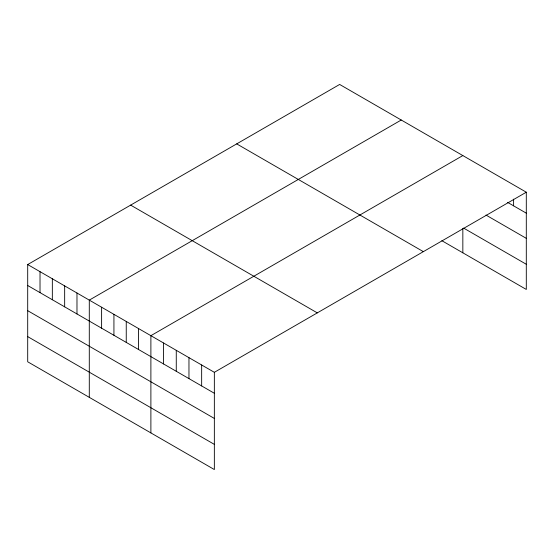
<?xml version="1.0" encoding="UTF-8"?>
<svg xmlns="http://www.w3.org/2000/svg" width="554" height="554" viewBox="0 0 554 554"><rect width="100%" height="100%" fill="white"/><g stroke="black" fill="none" stroke-linecap="round" stroke-linejoin="round"><path stroke-width="0.83" d="M526.3 192.21L214.35 372.316L214.35 469.55L27.7 361.79L27.7 264.556L339.65 84.45L526.3 192.21L526.3 289.444L441.829 240.678M401.248 120.01L89.291 300.116L89.291 397.35M462.839 155.57L150.889 335.676L150.889 432.916M507.637 202.39L526.3 213.165M485.983 215.063L526.3 238.338M463.587 228.068L526.3 264.272M236.71 143.881L423.353 251.641M130.647 205.118L317.29 312.878M27.7 264.556L214.35 372.316M27.7 285.511L214.35 393.271M27.7 310.683L214.35 418.443M27.7 336.617L214.35 444.377M513.606 199.135L513.606 205.839M462.839 228.477L462.839 252.811M201.656 364.982L201.656 385.944M188.962 357.655L188.962 378.617M176.269 350.329L176.269 371.291M163.582 343.002L163.582 363.964M138.569 328.564L138.569 349.526M126.25 321.452L126.25 342.407M113.93 314.34L113.93 335.295M101.611 307.228L101.611 328.183M76.978 293.004L76.978 313.959M64.659 285.892L64.659 306.847M52.339 278.78L52.339 299.735M40.02 271.668L40.02 292.623"/></g></svg>
